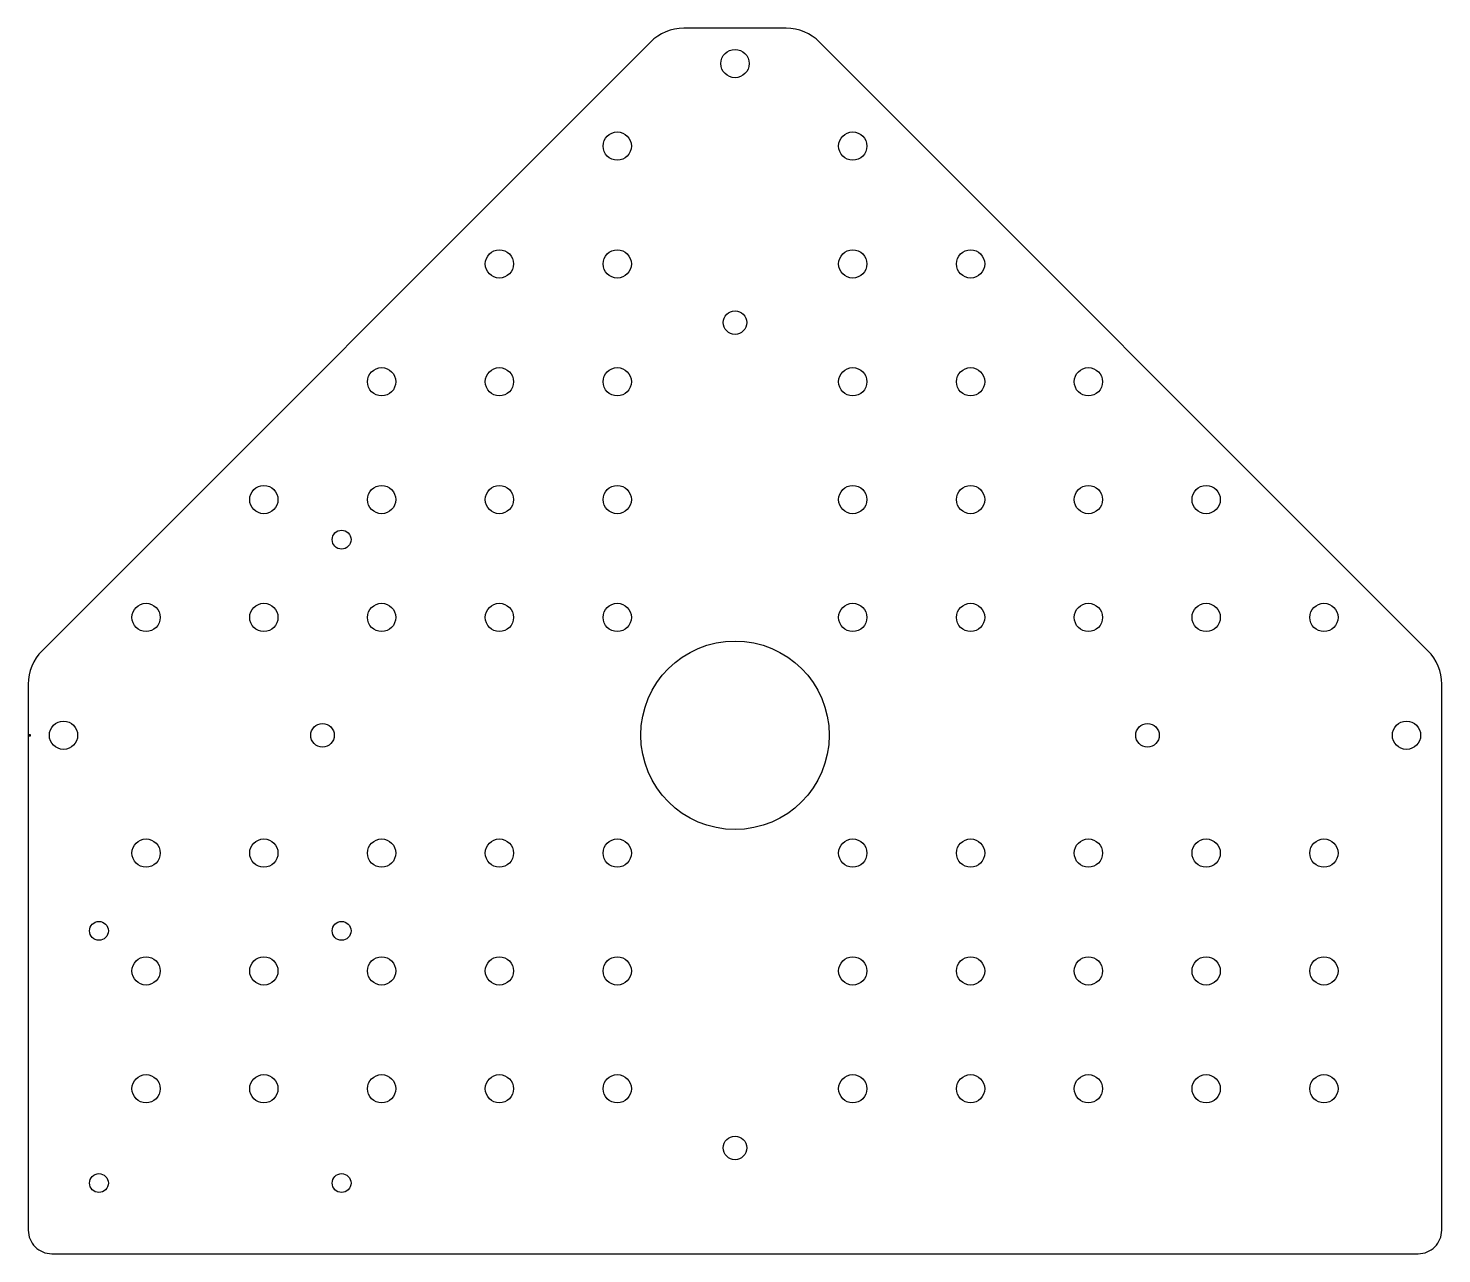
# Model space of a CAD drawing. Header units: millimetres. Extents: x 0 to 300, y -5 to 255.
import ezdxf

# ---------------------------------------------------------------- set-up
doc = ezdxf.new("R2010")
doc.units = ezdxf.units.MM

msp = doc.modelspace()

# ---------------------------------------------------------------- linework, layer by layer
for points in [[(300, 115.86, 0.198912), (297.07, 122.93), (167.93, 252.07, 0.198912), (160.86, 255), (139.14, 255, 0.198912), (132.07, 252.07), (2.93, 122.93, 0.198912), (0, 115.86), (0, 105), (0, 0, 0.414214), (5, -5), (295, -5, 0.414214), (300, 0)], [(0, 105, 0.000167), (0, 104.9), (0.5, 104.9), (0.5, 105.1), (0, 105.1, 0.000167)]]:
    msp.add_lwpolyline(points, format="xyb", close=True)
for centre, radius in [((150, 247.52), 3), ((125, 230), 3), ((175, 230), 3), ((100, 205), 3), ((125, 205), 3), ((175, 205), 3), ((200, 205), 3), ((150, 192.55), 2.5), ((75, 180), 3), ((100, 180), 3), ((125, 180), 3), ((175, 180), 3), ((200, 180), 3), ((225, 180), 3), ((50, 155), 3), ((75, 155), 3), ((100, 155), 3), ((125, 155), 3), ((175, 155), 3), ((200, 155), 3), ((225, 155), 3), ((250, 155), 3), ((66.5, 146.5), 2), ((25, 130), 3), ((50, 130), 3), ((75, 130), 3), ((100, 130), 3), ((125, 130), 3), ((175, 130), 3), ((200, 130), 3), ((225, 130), 3), ((250, 130), 3), ((275, 130), 3), ((150, 105), 20), ((7.48, 105), 3), ((62.45, 105), 2.5), ((237.55, 105), 2.5), ((292.52, 105), 3), ((25, 80), 3), ((50, 80), 3), ((75, 80), 3), ((100, 80), 3), ((125, 80), 3), ((175, 80), 3), ((200, 80), 3), ((225, 80), 3), ((250, 80), 3), ((275, 80), 3), ((15, 63.5), 2), ((66.5, 63.5), 2), ((25, 55), 3), ((50, 55), 3), ((75, 55), 3), ((100, 55), 3), ((125, 55), 3), ((175, 55), 3), ((200, 55), 3), ((225, 55), 3), ((250, 55), 3), ((275, 55), 3), ((50, 30), 3), ((75, 30), 3), ((100, 30), 3), ((125, 30), 3), ((175, 30), 3), ((200, 30), 3), ((225, 30), 3), ((250, 30), 3), ((275, 30), 3), ((25, 30), 3), ((150, 17.45), 2.5), ((15, 10), 2), ((66.5, 10), 2)]:
    msp.add_circle(centre, radius)

doc.saveas('drawing.dxf')
